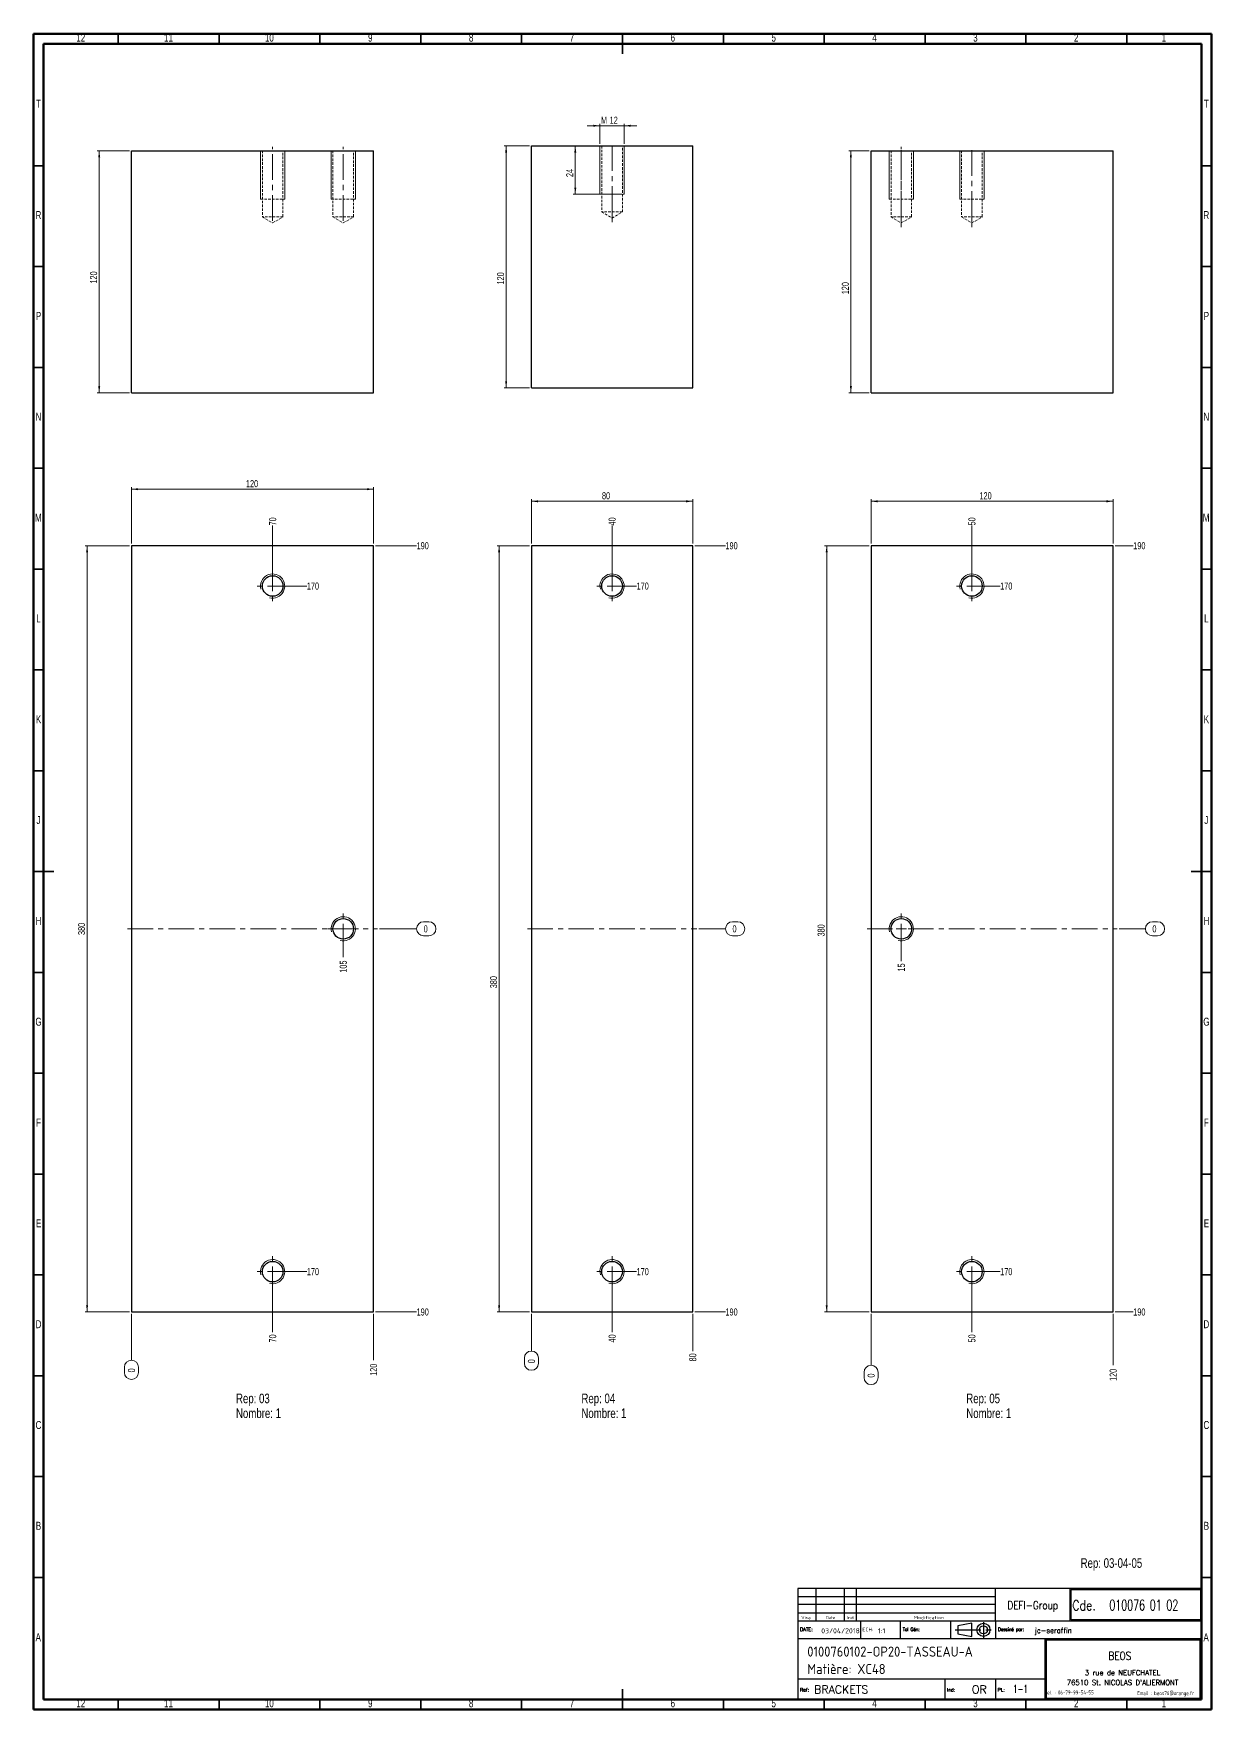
# Model space of a CAD drawing. Header units: millimetres. Extents: x 5 to 589, y 5 to 836.
import ezdxf

# ---------------------------------------------------------------- set-up
doc = ezdxf.new("R2010")
doc.units = ezdxf.units.MM
doc.linetypes.add('CENTERX2', pattern=[20.32, 12.7, -2.54, 2.54, -2.54])
doc.linetypes.add('HIDDEN', pattern=[1.905, 1.27, -0.635])
doc.layers.add('DIMENSIONS', color=176, linetype='Continuous')
doc.styles.add('SLDTEXTSTYLE0', font='TXT', dxfattribs={"width": 0.75})
doc.styles.add('SLDTEXTSTYLE1', font='ISOCP')
doc.styles.add('SLDTEXTSTYLE10', font='ISOCP', dxfattribs={"width": 1.147311})
doc.styles.add('SLDTEXTSTYLE11', font='ISOCP', dxfattribs={"width": 1.385904})
doc.styles.add('SLDTEXTSTYLE12', font='ISOCP', dxfattribs={"width": 1.246461})
doc.styles.add('SLDTEXTSTYLE13', font='ROMAND')
doc.styles.add('SLDTEXTSTYLE2', font='ROMANT', dxfattribs={"width": 0.8})
doc.styles.add('SLDTEXTSTYLE3', font='ISOCP', dxfattribs={"width": 0.8})
doc.styles.add('SLDTEXTSTYLE4', font='ROMANS', dxfattribs={"width": 0.8})
doc.styles.add('SLDTEXTSTYLE5', font='ROMANT')
doc.styles.add('SLDTEXTSTYLE6', font='ROMANS')
doc.styles.add('SLDTEXTSTYLE7', font='ROMANT', dxfattribs={"width": 0.65})
doc.styles.add('SLDTEXTSTYLE8', font='ISOCP', dxfattribs={"width": 1.446157})
doc.styles.add('SLDTEXTSTYLE9', font='ISOCP', dxfattribs={"width": 1.294402})
doc.dimstyles.new('SLDDIMSTYLE0', dxfattribs={"dimtxt": 3.5, "dimasz": 3.302, "dimexe": 0, "dimexo": 0.0625, "dimgap": 0.875, "dimtad": 0, "dimtih": 1, "dimtoh": 1, "dimdec": 0, "dimrnd": 1e-09, "dimdsep": 46, "dimtxsty": 'SLDTEXTSTYLE0', "dimblk1": 'NONE', "dimblk2": 'NONE', "dimsah": 1, "dimcen": 0.09, "dimadec": 0, "dimazin": 2, "dimtfac": 1, "dimtdec": 0, "dimtofl": 0, "dimtmove": 0, "dimatfit": 3, "dimldrblk": 'NONE', "dimfxl": 1, "dimfrac": 2, "dimtolj": 1, "dimtzin": 12, "dimarcsym": 0})
doc.dimstyles.new('SLDDIMSTYLE1', dxfattribs={"dimtxt": 3.5, "dimasz": 3.302, "dimexe": 0, "dimexo": 0.0625, "dimgap": 0.875, "dimtad": 0, "dimtih": 1, "dimtoh": 1, "dimrnd": 1e-09, "dimzin": 12, "dimdsep": 46, "dimtxsty": 'SLDTEXTSTYLE0', "dimblk1": 'NONE', "dimblk2": 'NONE', "dimsah": 1, "dimcen": 0.09, "dimadec": 0, "dimazin": 3, "dimtfac": 1, "dimtofl": 0, "dimtmove": 0, "dimatfit": 3, "dimldrblk": 'NONE', "dimfxl": 1, "dimfrac": 2, "dimtolj": 1, "dimtzin": 12, "dimarcsym": 0})
doc.dimstyles.new('SLDDIMSTYLE2', dxfattribs={"dimtxt": 3.5, "dimasz": 3.302, "dimexe": 0, "dimexo": 0.0625, "dimgap": 0.875, "dimtad": 1, "dimrnd": 1e-09, "dimzin": 12, "dimdsep": 46, "dimtxsty": 'SLDTEXTSTYLE0', "dimsah": 1, "dimcen": 0.09, "dimadec": 0, "dimazin": 3, "dimtfac": 1, "dimtofl": 0, "dimtmove": 0, "dimatfit": 3, "dimfxl": 1, "dimfrac": 2, "dimtolj": 1, "dimtzin": 12, "dimarcsym": 0})
doc.dimstyles.new('SLDDIMSTYLE3', dxfattribs={"dimtxt": 3.5, "dimasz": 3.302, "dimexe": 0, "dimexo": 0.0625, "dimgap": 0.875, "dimtad": 1, "dimrnd": 1e-09, "dimzin": 12, "dimdsep": 46, "dimtxsty": 'SLDTEXTSTYLE0', "dimsah": 1, "dimcen": 0.09, "dimadec": 0, "dimazin": 3, "dimtfac": 1, "dimtmove": 0, "dimatfit": 0, "dimfxl": 1, "dimfrac": 2, "dimtolj": 1, "dimtzin": 12, "dimarcsym": 0})

# ---------------------------------------------------------------- blocks, each defined once
blk = doc.blocks.new('SW_NOTE_0')
at = {"color": 0, "linetype": 'Continuous', "lineweight": 0, "char_height": 4.763, "attachment_point": 1, "style": 'SLDTEXTSTYLE0'}
for s, insert in [('Rep: 03', (0, 6.14)), ('Nombre: 1', (0, -1.21))]:
    blk.add_mtext(s, dxfattribs=dict(at, insert=insert))
blk = doc.blocks.new('SW_NOTE_1')
at = {"color": 0, "linetype": 'Continuous', "lineweight": 0, "char_height": 4.763, "attachment_point": 1, "style": 'SLDTEXTSTYLE0'}
for s, insert in [('Rep: 04', (0, 6.14)), ('Nombre: 1', (0, -1.21))]:
    blk.add_mtext(s, dxfattribs=dict(at, insert=insert))
blk = doc.blocks.new('SW_NOTE_2')
at = {"color": 0, "linetype": 'Continuous', "lineweight": 0, "char_height": 4.763, "attachment_point": 1, "style": 'SLDTEXTSTYLE0'}
for s, insert in [('Rep: 05', (0, 6.14)), ('Nombre: 1', (0, -1.21))]:
    blk.add_mtext(s, dxfattribs=dict(at, insert=insert))
blk = doc.blocks.new('_D')
at = {"color": 7, "linetype": 'Continuous', "lineweight": 18}
for p, q in [((543.23, 392.14), (556.23, 392.14)), ((559.72, 395.63), (562.3, 395.63)), ((562.3, 388.65), (559.72, 388.65))]:
    blk.add_line(p, q, dxfattribs=at)
for centre, start, end in [((559.72, 392.14), 90, 270), ((562.3, 392.14), 270, 90)]:
    blk.add_arc(centre, 3.49, start, end, dxfattribs=at)
at = {"color": 7, "linetype": 'Continuous', "lineweight": 18, "insert": (559.72, 393.87), "char_height": 3.5, "attachment_point": 1, "style": 'SLDTEXTSTYLE0'}
blk.add_mtext('0', dxfattribs=at)
blk = doc.blocks.new('_None')
blk = doc.blocks.new('_D_1')
at = {"color": 7, "linetype": 'Continuous', "lineweight": 18}
blk.add_line((471.23, 222.14), (484.23, 222.14), dxfattribs=at)
at = {"color": 7, "linetype": 'Continuous', "lineweight": 18, "insert": (484.23, 223.87), "char_height": 3.5, "attachment_point": 1, "style": 'SLDTEXTSTYLE0'}
blk.add_mtext('170', dxfattribs=at)
blk = doc.blocks.new('_D_2')
at = {"color": 7, "linetype": 'Continuous', "lineweight": 18}
blk.add_line((541.23, 202.14), (550.23, 202.14), dxfattribs=at)
at = {"color": 7, "linetype": 'Continuous', "lineweight": 18, "insert": (550.23, 203.87), "char_height": 3.5, "attachment_point": 1, "style": 'SLDTEXTSTYLE0'}
blk.add_mtext('190', dxfattribs=at)
blk = doc.blocks.new('_D_3')
at = {"color": 7, "linetype": 'Continuous', "lineweight": 18}
blk.add_line((471.23, 562.14), (484.23, 562.14), dxfattribs=at)
at = {"color": 7, "linetype": 'Continuous', "lineweight": 18, "insert": (484.23, 563.87), "char_height": 3.5, "attachment_point": 1, "style": 'SLDTEXTSTYLE0'}
blk.add_mtext('170', dxfattribs=at)
blk = doc.blocks.new('_D_4')
at = {"color": 7, "linetype": 'Continuous', "lineweight": 18}
blk.add_line((541.23, 582.14), (550.23, 582.14), dxfattribs=at)
at = {"color": 7, "linetype": 'Continuous', "lineweight": 18, "insert": (550.23, 583.87), "char_height": 3.5, "attachment_point": 1, "style": 'SLDTEXTSTYLE0'}
blk.add_mtext('190', dxfattribs=at)
blk = doc.blocks.new('_D_5')
at = {"color": 7, "linetype": 'Continuous', "lineweight": 18}
for p, q in [((420.23, 201.14), (420.23, 175.67)), ((416.74, 169.6), (416.74, 172.18)), ((423.72, 172.18), (423.72, 169.6))]:
    blk.add_line(p, q, dxfattribs=at)
for centre, start, end in [((420.23, 172.18), 0, 180), ((420.23, 169.6), 180, 0)]:
    blk.add_arc(centre, 3.49, start, end, dxfattribs=at)
at = {"color": 7, "linetype": 'Continuous', "lineweight": 18, "insert": (418.49, 169.6), "char_height": 3.5, "attachment_point": 1, "rotation": 90, "style": 'SLDTEXTSTYLE0'}
blk.add_mtext('0', dxfattribs=at)
blk = doc.blocks.new('_D_6')
at = {"color": 7, "linetype": 'Continuous', "lineweight": 18}
blk.add_line((435.23, 391.14), (435.23, 376.11), dxfattribs=at)
at = {"color": 7, "linetype": 'Continuous', "lineweight": 18, "insert": (433.49, 370.94), "char_height": 3.5, "attachment_point": 1, "rotation": 90, "style": 'SLDTEXTSTYLE0'}
blk.add_mtext('15', dxfattribs=at)
blk = doc.blocks.new('_D_7')
at = {"color": 7, "linetype": 'Continuous', "lineweight": 18}
blk.add_line((470.23, 221.14), (470.23, 192.14), dxfattribs=at)
at = {"color": 7, "linetype": 'Continuous', "lineweight": 18, "insert": (468.49, 186.97), "char_height": 3.5, "attachment_point": 1, "rotation": 90, "style": 'SLDTEXTSTYLE0'}
blk.add_mtext('50', dxfattribs=at)
blk = doc.blocks.new('_D_8')
at = {"color": 7, "linetype": 'Continuous', "lineweight": 18}
blk.add_line((470.23, 563.14), (470.23, 592.14), dxfattribs=at)
at = {"color": 7, "linetype": 'Continuous', "lineweight": 18, "insert": (468.49, 592.14), "char_height": 3.5, "attachment_point": 1, "rotation": 90, "style": 'SLDTEXTSTYLE0'}
blk.add_mtext('50', dxfattribs=at)
blk = doc.blocks.new('_D_9')
at = {"color": 7, "linetype": 'Continuous', "lineweight": 18}
blk.add_line((540.23, 201.14), (540.23, 175.67), dxfattribs=at)
at = {"color": 7, "linetype": 'Continuous', "lineweight": 18, "insert": (538.49, 167.91), "char_height": 3.5, "attachment_point": 1, "rotation": 90, "style": 'SLDTEXTSTYLE0'}
blk.add_mtext('120', dxfattribs=at)
blk = doc.blocks.new('_D_10')
at = {"color": 7, "linetype": 'Continuous', "lineweight": 18}
for p, q in [((420.23, 583.14), (420.23, 605.14)), ((540.23, 604.14), (420.23, 604.14)), ((540.23, 583.14), (540.23, 605.14))]:
    blk.add_line(p, q, dxfattribs=at)
for points in [[(420.23, 604.14), (423.53, 603.63), (423.53, 604.65)], [(540.23, 604.14), (536.93, 604.65), (536.93, 603.63)]]:
    blk.add_solid(points, dxfattribs=at)
at = {"color": 7, "linetype": 'Continuous', "lineweight": 18, "insert": (473.98, 608.65), "char_height": 3.5, "attachment_point": 1, "style": 'SLDTEXTSTYLE0'}
blk.add_mtext('120', dxfattribs=at)
blk = doc.blocks.new('_D_11')
at = {"color": 7, "linetype": 'Continuous', "lineweight": 18}
for p, q in [((419.23, 582.14), (397.23, 582.14)), ((398.23, 582.14), (398.23, 202.14)), ((419.23, 202.14), (397.23, 202.14))]:
    blk.add_line(p, q, dxfattribs=at)
for points in [[(398.23, 582.14), (397.72, 578.84), (398.74, 578.84)], [(398.23, 202.14), (398.74, 205.44), (397.72, 205.44)]]:
    blk.add_solid(points, dxfattribs=at)
at = {"color": 7, "linetype": 'Continuous', "lineweight": 18, "insert": (393.72, 388.33), "char_height": 3.5, "attachment_point": 1, "rotation": 90, "style": 'SLDTEXTSTYLE0'}
blk.add_mtext('380', dxfattribs=at)
blk = doc.blocks.new('SW_CENTERMARKSYMBOL_0')
at = {"color": 0, "linetype": 'Continuous', "lineweight": 0}
for p, q in [((-5, 0), (-7.6, 0)), ((0, 0), (-2.5, 0)), ((0, 5), (0, 7.6)), ((0, 0), (0, 2.5)), ((0, 0), (0, -2.5)), ((0, 0), (2.5, 0)), ((5, 0), (7.6, 0)), ((0, -5), (0, -7.6))]:
    blk.add_line(p, q, dxfattribs=at)
blk = doc.blocks.new('SW_CENTERMARKSYMBOL_1')
at = {"color": 0, "linetype": 'Continuous', "lineweight": 0}
for p, q in [((-5, 0), (-7.6, 0)), ((0, 0), (-2.5, 0)), ((0, 5), (0, 7.6)), ((0, 0), (0, 2.5)), ((0, 0), (0, -2.5)), ((0, 0), (2.5, 0)), ((5, 0), (7.6, 0)), ((0, -5), (0, -7.6))]:
    blk.add_line(p, q, dxfattribs=at)
blk = doc.blocks.new('SW_CENTERMARKSYMBOL_2')
at = {"color": 0, "linetype": 'Continuous', "lineweight": 0}
for p, q in [((-5, 0), (-7.6, 0)), ((0, 0), (-2.5, 0)), ((0, 5), (0, 7.6)), ((0, 0), (0, 2.5)), ((0, 0), (0, -2.5)), ((0, 0), (2.5, 0)), ((5, 0), (7.6, 0)), ((0, -5), (0, -7.6))]:
    blk.add_line(p, q, dxfattribs=at)
blk = doc.blocks.new('_D_12')
at = {"color": 7, "linetype": 'Continuous', "lineweight": 18}
for p, q in [((176.55, 392.14), (194.93, 392.14)), ((198.42, 395.63), (201, 395.63)), ((201, 388.65), (198.42, 388.65))]:
    blk.add_line(p, q, dxfattribs=at)
for centre, start, end in [((198.42, 392.14), 90, 270), ((201, 392.14), 270, 90)]:
    blk.add_arc(centre, 3.49, start, end, dxfattribs=at)
at = {"color": 7, "linetype": 'Continuous', "lineweight": 18, "insert": (198.42, 393.87), "char_height": 3.5, "attachment_point": 1, "style": 'SLDTEXTSTYLE0'}
blk.add_mtext('0', dxfattribs=at)
blk = doc.blocks.new('_D_13')
at = {"color": 7, "linetype": 'Continuous', "lineweight": 18}
blk.add_line((124.55, 222.14), (140.5, 222.14), dxfattribs=at)
at = {"color": 7, "linetype": 'Continuous', "lineweight": 18, "insert": (140.5, 223.87), "char_height": 3.5, "attachment_point": 1, "style": 'SLDTEXTSTYLE0'}
blk.add_mtext('170', dxfattribs=at)
blk = doc.blocks.new('_D_14')
at = {"color": 7, "linetype": 'Continuous', "lineweight": 18}
blk.add_line((174.55, 202.14), (194.93, 202.14), dxfattribs=at)
at = {"color": 7, "linetype": 'Continuous', "lineweight": 18, "insert": (194.93, 203.87), "char_height": 3.5, "attachment_point": 1, "style": 'SLDTEXTSTYLE0'}
blk.add_mtext('190', dxfattribs=at)
blk = doc.blocks.new('_D_15')
at = {"color": 7, "linetype": 'Continuous', "lineweight": 18}
blk.add_line((124.55, 562.14), (140.5, 562.14), dxfattribs=at)
at = {"color": 7, "linetype": 'Continuous', "lineweight": 18, "insert": (140.5, 563.87), "char_height": 3.5, "attachment_point": 1, "style": 'SLDTEXTSTYLE0'}
blk.add_mtext('170', dxfattribs=at)
blk = doc.blocks.new('_D_16')
at = {"color": 7, "linetype": 'Continuous', "lineweight": 18}
blk.add_line((174.55, 582.14), (194.93, 582.14), dxfattribs=at)
at = {"color": 7, "linetype": 'Continuous', "lineweight": 18, "insert": (194.93, 583.87), "char_height": 3.5, "attachment_point": 1, "style": 'SLDTEXTSTYLE0'}
blk.add_mtext('190', dxfattribs=at)
blk = doc.blocks.new('_D_17')
at = {"color": 7, "linetype": 'Continuous', "lineweight": 18}
for p, q in [((53.55, 201.14), (53.55, 178.2)), ((50.06, 172.13), (50.06, 174.71)), ((57.04, 174.71), (57.04, 172.13))]:
    blk.add_line(p, q, dxfattribs=at)
for centre, start, end in [((53.55, 174.71), 0, 180), ((53.55, 172.13), 180, 0)]:
    blk.add_arc(centre, 3.49, start, end, dxfattribs=at)
at = {"color": 7, "linetype": 'Continuous', "lineweight": 18, "insert": (51.82, 172.13), "char_height": 3.5, "attachment_point": 1, "rotation": 90, "style": 'SLDTEXTSTYLE0'}
blk.add_mtext('0', dxfattribs=at)
blk = doc.blocks.new('_D_18')
at = {"color": 7, "linetype": 'Continuous', "lineweight": 18}
blk.add_line((123.55, 221.14), (123.55, 192.14), dxfattribs=at)
at = {"color": 7, "linetype": 'Continuous', "lineweight": 18, "insert": (121.82, 186.97), "char_height": 3.5, "attachment_point": 1, "rotation": 90, "style": 'SLDTEXTSTYLE0'}
blk.add_mtext('70', dxfattribs=at)
blk = doc.blocks.new('_D_19')
at = {"color": 7, "linetype": 'Continuous', "lineweight": 18}
blk.add_line((123.55, 563.14), (123.55, 592.14), dxfattribs=at)
at = {"color": 7, "linetype": 'Continuous', "lineweight": 18, "insert": (121.82, 592.14), "char_height": 3.5, "attachment_point": 1, "rotation": 90, "style": 'SLDTEXTSTYLE0'}
blk.add_mtext('70', dxfattribs=at)
blk = doc.blocks.new('_D_20')
at = {"color": 7, "linetype": 'Continuous', "lineweight": 18}
blk.add_line((158.55, 391.14), (158.55, 378.13), dxfattribs=at)
at = {"color": 7, "linetype": 'Continuous', "lineweight": 18, "insert": (156.82, 370.38), "char_height": 3.5, "attachment_point": 1, "rotation": 90, "style": 'SLDTEXTSTYLE0'}
blk.add_mtext('105', dxfattribs=at)
blk = doc.blocks.new('_D_21')
at = {"color": 7, "linetype": 'Continuous', "lineweight": 18}
blk.add_line((173.55, 201.14), (173.55, 178.2), dxfattribs=at)
at = {"color": 7, "linetype": 'Continuous', "lineweight": 18, "insert": (171.82, 170.45), "char_height": 3.5, "attachment_point": 1, "rotation": 90, "style": 'SLDTEXTSTYLE0'}
blk.add_mtext('120', dxfattribs=at)
blk = doc.blocks.new('_D_22')
at = {"color": 7, "linetype": 'Continuous', "lineweight": 18}
for p, q in [((53.55, 583.14), (53.55, 611.14)), ((173.55, 610.14), (53.55, 610.14)), ((173.55, 583.14), (173.55, 611.14))]:
    blk.add_line(p, q, dxfattribs=at)
for points in [[(53.55, 610.14), (56.86, 609.63), (56.86, 610.65)], [(173.55, 610.14), (170.25, 610.65), (170.25, 609.63)]]:
    blk.add_solid(points, dxfattribs=at)
at = {"color": 7, "linetype": 'Continuous', "lineweight": 18, "insert": (110.32, 614.65), "char_height": 3.5, "attachment_point": 1, "style": 'SLDTEXTSTYLE0'}
blk.add_mtext('120', dxfattribs=at)
blk = doc.blocks.new('_D_23')
at = {"color": 7, "linetype": 'Continuous', "lineweight": 18}
for p, q in [((52.55, 582.14), (30.55, 582.14)), ((31.55, 582.14), (31.55, 202.14)), ((52.55, 202.14), (30.55, 202.14))]:
    blk.add_line(p, q, dxfattribs=at)
for points in [[(31.55, 582.14), (31.05, 578.84), (32.06, 578.84)], [(31.55, 202.14), (32.06, 205.44), (31.05, 205.44)]]:
    blk.add_solid(points, dxfattribs=at)
at = {"color": 7, "linetype": 'Continuous', "lineweight": 18, "insert": (27.04, 389.07), "char_height": 3.5, "attachment_point": 1, "rotation": 90, "style": 'SLDTEXTSTYLE0'}
blk.add_mtext('380', dxfattribs=at)
blk = doc.blocks.new('SW_CENTERMARKSYMBOL_3')
at = {"color": 0, "linetype": 'Continuous', "lineweight": 0}
for p, q in [((-5, 0), (-7.6, 0)), ((0, 0), (-2.5, 0)), ((0, 5), (0, 7.6)), ((0, 0), (0, 2.5)), ((0, 0), (0, -2.5)), ((0, 0), (2.5, 0)), ((5, 0), (7.6, 0)), ((0, -5), (0, -7.6))]:
    blk.add_line(p, q, dxfattribs=at)
blk = doc.blocks.new('SW_CENTERMARKSYMBOL_4')
at = {"color": 0, "linetype": 'Continuous', "lineweight": 0}
for p, q in [((-5, 0), (-7.6, 0)), ((0, 0), (-2.5, 0)), ((0, 5), (0, 7.6)), ((0, 0), (0, 2.5)), ((0, 0), (0, -2.5)), ((0, 0), (2.5, 0)), ((5, 0), (7.6, 0)), ((0, -5), (0, -7.6))]:
    blk.add_line(p, q, dxfattribs=at)
blk = doc.blocks.new('SW_CENTERMARKSYMBOL_5')
at = {"color": 0, "linetype": 'Continuous', "lineweight": 0}
for p, q in [((-5, 0), (-7.6, 0)), ((0, 0), (-2.5, 0)), ((0, 5), (0, 7.6)), ((0, 0), (0, 2.5)), ((0, 0), (0, -2.5)), ((0, 0), (2.5, 0)), ((5, 0), (7.6, 0)), ((0, -5), (0, -7.6))]:
    blk.add_line(p, q, dxfattribs=at)
blk = doc.blocks.new('_D_24')
at = {"color": 7, "linetype": 'Continuous', "lineweight": 18}
for p, q in [((334.83, 392.14), (348.04, 392.14)), ((351.53, 395.63), (354.11, 395.63)), ((354.11, 388.65), (351.53, 388.65))]:
    blk.add_line(p, q, dxfattribs=at)
for centre, start, end in [((351.53, 392.14), 90, 270), ((354.11, 392.14), 270, 90)]:
    blk.add_arc(centre, 3.49, start, end, dxfattribs=at)
at = {"color": 7, "linetype": 'Continuous', "lineweight": 18, "insert": (351.53, 393.87), "char_height": 3.5, "attachment_point": 1, "style": 'SLDTEXTSTYLE0'}
blk.add_mtext('0', dxfattribs=at)
blk = doc.blocks.new('_D_25')
at = {"color": 7, "linetype": 'Continuous', "lineweight": 18}
blk.add_line((292.83, 222.14), (304, 222.14), dxfattribs=at)
at = {"color": 7, "linetype": 'Continuous', "lineweight": 18, "insert": (304, 223.87), "char_height": 3.5, "attachment_point": 1, "style": 'SLDTEXTSTYLE0'}
blk.add_mtext('170', dxfattribs=at)
blk = doc.blocks.new('_D_26')
at = {"color": 7, "linetype": 'Continuous', "lineweight": 18}
blk.add_line((332.83, 202.14), (348.04, 202.14), dxfattribs=at)
at = {"color": 7, "linetype": 'Continuous', "lineweight": 18, "insert": (348.04, 203.87), "char_height": 3.5, "attachment_point": 1, "style": 'SLDTEXTSTYLE0'}
blk.add_mtext('190', dxfattribs=at)
blk = doc.blocks.new('_D_27')
at = {"color": 7, "linetype": 'Continuous', "lineweight": 18}
blk.add_line((292.83, 562.14), (304, 562.14), dxfattribs=at)
at = {"color": 7, "linetype": 'Continuous', "lineweight": 18, "insert": (304, 563.87), "char_height": 3.5, "attachment_point": 1, "style": 'SLDTEXTSTYLE0'}
blk.add_mtext('170', dxfattribs=at)
blk = doc.blocks.new('_D_28')
at = {"color": 7, "linetype": 'Continuous', "lineweight": 18}
blk.add_line((332.83, 582.14), (348.04, 582.14), dxfattribs=at)
at = {"color": 7, "linetype": 'Continuous', "lineweight": 18, "insert": (348.04, 583.87), "char_height": 3.5, "attachment_point": 1, "style": 'SLDTEXTSTYLE0'}
blk.add_mtext('190', dxfattribs=at)
blk = doc.blocks.new('_D_29')
at = {"color": 7, "linetype": 'Continuous', "lineweight": 18}
for p, q in [((251.83, 201.14), (251.83, 182.76)), ((248.34, 176.68), (248.34, 179.27)), ((255.32, 179.27), (255.32, 176.68))]:
    blk.add_line(p, q, dxfattribs=at)
for centre, start, end in [((251.83, 179.27), 0, 180), ((251.83, 176.68), 180, 0)]:
    blk.add_arc(centre, 3.49, start, end, dxfattribs=at)
at = {"color": 7, "linetype": 'Continuous', "lineweight": 18, "insert": (250.09, 176.68), "char_height": 3.5, "attachment_point": 1, "rotation": 90, "style": 'SLDTEXTSTYLE0'}
blk.add_mtext('0', dxfattribs=at)
blk = doc.blocks.new('_D_30')
at = {"color": 7, "linetype": 'Continuous', "lineweight": 18}
blk.add_line((291.83, 221.14), (291.83, 192.14), dxfattribs=at)
at = {"color": 7, "linetype": 'Continuous', "lineweight": 18, "insert": (290.09, 186.97), "char_height": 3.5, "attachment_point": 1, "rotation": 90, "style": 'SLDTEXTSTYLE0'}
blk.add_mtext('40', dxfattribs=at)
blk = doc.blocks.new('_D_31')
at = {"color": 7, "linetype": 'Continuous', "lineweight": 18}
blk.add_line((291.83, 563.14), (291.83, 592.14), dxfattribs=at)
at = {"color": 7, "linetype": 'Continuous', "lineweight": 18, "insert": (290.09, 592.14), "char_height": 3.5, "attachment_point": 1, "rotation": 90, "style": 'SLDTEXTSTYLE0'}
blk.add_mtext('40', dxfattribs=at)
blk = doc.blocks.new('_D_32')
at = {"color": 7, "linetype": 'Continuous', "lineweight": 18}
blk.add_line((331.83, 201.14), (331.83, 182.76), dxfattribs=at)
at = {"color": 7, "linetype": 'Continuous', "lineweight": 18, "insert": (330.09, 177.59), "char_height": 3.5, "attachment_point": 1, "rotation": 90, "style": 'SLDTEXTSTYLE0'}
blk.add_mtext('80', dxfattribs=at)
blk = doc.blocks.new('_D_33')
at = {"color": 7, "linetype": 'Continuous', "lineweight": 18}
for p, q in [((251.83, 583.14), (251.83, 605.14)), ((331.83, 604.14), (251.83, 604.14)), ((331.83, 583.14), (331.83, 605.14))]:
    blk.add_line(p, q, dxfattribs=at)
for points in [[(251.83, 604.14), (255.13, 603.63), (255.13, 604.65)], [(331.83, 604.14), (328.52, 604.65), (328.52, 603.63)]]:
    blk.add_solid(points, dxfattribs=at)
at = {"color": 7, "linetype": 'Continuous', "lineweight": 18, "insert": (286.83, 608.65), "char_height": 3.5, "attachment_point": 1, "style": 'SLDTEXTSTYLE0'}
blk.add_mtext('80', dxfattribs=at)
blk = doc.blocks.new('_D_34')
at = {"color": 7, "linetype": 'Continuous', "lineweight": 18}
for p, q in [((250.83, 582.14), (234.83, 582.14)), ((235.83, 582.14), (235.83, 202.14)), ((250.83, 202.14), (234.83, 202.14))]:
    blk.add_line(p, q, dxfattribs=at)
for points in [[(235.83, 582.14), (235.32, 578.84), (236.33, 578.84)], [(235.83, 202.14), (236.33, 205.44), (235.32, 205.44)]]:
    blk.add_solid(points, dxfattribs=at)
at = {"color": 7, "linetype": 'Continuous', "lineweight": 18, "insert": (231.31, 362.64), "char_height": 3.5, "attachment_point": 1, "rotation": 90, "style": 'SLDTEXTSTYLE0'}
blk.add_mtext('380', dxfattribs=at)
blk = doc.blocks.new('SW_CENTERMARKSYMBOL_6')
at = {"color": 0, "linetype": 'Continuous', "lineweight": 0}
for p, q in [((-5, 0), (-7.6, 0)), ((0, 0), (-2.5, 0)), ((0, 5), (0, 7.6)), ((0, 0), (0, 2.5)), ((0, 0), (0, -2.5)), ((0, 0), (2.5, 0)), ((5, 0), (7.6, 0)), ((0, -5), (0, -7.6))]:
    blk.add_line(p, q, dxfattribs=at)
blk = doc.blocks.new('SW_CENTERMARKSYMBOL_7')
at = {"color": 0, "linetype": 'Continuous', "lineweight": 0}
for p, q in [((-5, 0), (-7.6, 0)), ((0, 0), (-2.5, 0)), ((0, 5), (0, 7.6)), ((0, 0), (0, 2.5)), ((0, 0), (0, -2.5)), ((0, 0), (2.5, 0)), ((5, 0), (7.6, 0)), ((0, -5), (0, -7.6))]:
    blk.add_line(p, q, dxfattribs=at)
blk = doc.blocks.new('_D_35')
at = {"color": 7, "linetype": 'Continuous', "lineweight": 18}
for p, q in [((285.83, 790.39), (279.48, 790.39)), ((285.83, 781.39), (285.83, 791.39)), ((297.83, 790.39), (285.83, 790.39)), ((297.83, 781.39), (297.83, 791.39)), ((297.83, 790.39), (304.18, 790.39))]:
    blk.add_line(p, q, dxfattribs=at)
for points in [[(285.83, 790.39), (282.52, 790.9), (282.52, 789.88)], [(297.83, 790.39), (301.13, 789.88), (301.13, 790.9)]]:
    blk.add_solid(points, dxfattribs=at)
at = {"color": 7, "linetype": 'Continuous', "lineweight": 18, "char_height": 3.5, "attachment_point": 1, "style": 'SLDTEXTSTYLE0'}
for s, insert in [('M', (286.34, 794.9)), ('12', (290.62, 794.9))]:
    blk.add_mtext(s, dxfattribs=dict(at, insert=insert))
blk = doc.blocks.new('_D_36')
at = {"color": 7, "linetype": 'Continuous', "lineweight": 18}
for p, q in [((296.83, 780.39), (272.59, 780.39)), ((273.59, 780.39), (273.59, 756.39)), ((296.83, 756.39), (272.59, 756.39))]:
    blk.add_line(p, q, dxfattribs=at)
for points in [[(273.59, 780.39), (273.09, 777.09), (274.1, 777.09)], [(273.59, 756.39), (274.1, 759.69), (273.09, 759.69)]]:
    blk.add_solid(points, dxfattribs=at)
at = {"color": 7, "linetype": 'Continuous', "lineweight": 18, "insert": (269.08, 764.93), "char_height": 3.5, "attachment_point": 1, "rotation": 90, "style": 'SLDTEXTSTYLE0'}
blk.add_mtext('24', dxfattribs=at)
blk = doc.blocks.new('_D_37')
at = {"color": 7, "linetype": 'Continuous', "lineweight": 18}
for p, q in [((250.83, 780.39), (238.31, 780.39)), ((239.31, 660.39), (239.31, 780.39)), ((250.83, 660.39), (238.31, 660.39))]:
    blk.add_line(p, q, dxfattribs=at)
for points in [[(239.31, 780.39), (238.8, 777.09), (239.82, 777.09)], [(239.31, 660.39), (239.82, 663.69), (238.8, 663.69)]]:
    blk.add_solid(points, dxfattribs=at)
at = {"color": 7, "linetype": 'Continuous', "lineweight": 18, "insert": (234.8, 711.66), "char_height": 3.5, "attachment_point": 1, "rotation": 90, "style": 'SLDTEXTSTYLE0'}
blk.add_mtext('120', dxfattribs=at)
blk = doc.blocks.new('_D_38')
at = {"color": 7, "linetype": 'Continuous', "lineweight": 18}
for p, q in [((52.55, 777.98), (36.55, 777.98)), ((37.55, 657.98), (37.55, 777.98)), ((52.55, 657.98), (36.55, 657.98))]:
    blk.add_line(p, q, dxfattribs=at)
for points in [[(37.55, 777.98), (37.05, 774.68), (38.06, 774.68)], [(37.55, 657.98), (38.06, 661.28), (37.05, 661.28)]]:
    blk.add_solid(points, dxfattribs=at)
at = {"color": 7, "linetype": 'Continuous', "lineweight": 18, "insert": (33.04, 712.1), "char_height": 3.5, "attachment_point": 1, "rotation": 90, "style": 'SLDTEXTSTYLE0'}
blk.add_mtext('120', dxfattribs=at)
blk = doc.blocks.new('_D_39')
at = {"color": 7, "linetype": 'Continuous', "lineweight": 18}
for p, q in [((419.23, 777.98), (409.23, 777.98)), ((410.23, 657.98), (410.23, 777.98)), ((419.23, 657.98), (409.23, 657.98))]:
    blk.add_line(p, q, dxfattribs=at)
for points in [[(410.23, 777.98), (409.72, 774.68), (410.74, 774.68)], [(410.23, 657.98), (410.74, 661.28), (409.72, 661.28)]]:
    blk.add_solid(points, dxfattribs=at)
at = {"color": 7, "linetype": 'Continuous', "lineweight": 18, "insert": (405.72, 706.8), "char_height": 3.5, "attachment_point": 1, "rotation": 90, "style": 'SLDTEXTSTYLE0'}
blk.add_mtext('120', dxfattribs=at)

msp = doc.modelspace()

# ---------------------------------------------------------------- linework, layer by layer
at = {"color": 7, "linetype": 'Continuous', "lineweight": 70}
for p, q in [((5, 5), (5, 836)), ((5, 836), (589, 836)), ((589, 836), (589, 5)), ((10, 10), (10, 831)), ((10, 831), (584, 831)), ((584, 831), (584, 10)), ((584, 10), (10, 10)), ((589, 5), (5, 5))]:
    msp.add_line(p, q, dxfattribs=at)
at = {"color": 7, "linetype": 'Continuous', "lineweight": 35}
for p, q in [((47, 831), (47, 836)), ((97, 831), (97, 836)), ((147, 831), (147, 836)), ((197, 831), (197, 836)), ((247, 831), (247, 836)), ((297, 836.001), (297, 825.999)), ((297, 831), (297, 836)), ((347, 831), (347, 836)), ((397, 831), (397, 836)), ((447, 831), (447, 836)), ((497, 831), (497, 836)), ((547, 831), (547, 836)), ((10, 770.5), (5, 770.5)), ((584, 770.5), (589, 770.5)), ((10, 720.5), (5, 720.5)), ((584, 720.5), (589, 720.5)), ((10, 670.5), (5, 670.5)), ((584, 670.5), (589, 670.5)), ((10, 620.5), (5, 620.5)), ((584, 620.5), (589, 620.5)), ((10, 570.5), (5, 570.5)), ((584, 570.5), (589, 570.5)), ((10, 520.5), (5, 520.5)), ((584, 520.5), (589, 520.5)), ((10, 470.5), (5, 470.5)), ((584, 470.5), (589, 470.5)), ((4.999, 420.5), (15.001, 420.5)), ((10, 420.5), (5, 420.5)), ((589.001, 420.5), (578.999, 420.5)), ((584, 420.5), (589, 420.5)), ((10, 370.5), (5, 370.5)), ((584, 370.5), (589, 370.5)), ((10, 320.5), (5, 320.5)), ((584, 320.5), (589, 320.5)), ((10, 270.5), (5, 270.5)), ((584, 270.5), (589, 270.5)), ((10, 220.5), (5, 220.5)), ((584, 220.5), (589, 220.5)), ((10, 170.5), (5, 170.5)), ((584, 170.5), (589, 170.5)), ((10, 120.5), (5, 120.5)), ((584, 120.5), (589, 120.5)), ((10, 70.5), (5, 70.5)), ((584, 70.5), (589, 70.5)), ((47, 10), (47, 5)), ((97, 10), (97, 5)), ((147, 10), (147, 5)), ((197, 10), (197, 5)), ((247, 10), (247, 5)), ((297, 4.999), (297, 15.001)), ((297, 10), (297, 5)), ((347, 10), (347, 5)), ((397, 10), (397, 5)), ((447, 10), (447, 5)), ((497, 10), (497, 5)), ((547, 10), (547, 5))]:
    msp.add_line(p, q, dxfattribs=at)
at = {"color": 7, "linetype": 'CENTERX2', "lineweight": 18}
for p, q in [((291.826, 747.641), (291.826, 782.391)), ((123.554, 743.228), (123.554, 779.978)), ((158.554, 743.228), (158.554, 779.978)), ((435.228, 743.228), (435.228, 779.978)), ((435.228, 745.228), (435.228, 779.978)), ((470.228, 745.228), (470.228, 779.978)), ((291.826, 747.641), (291.826, 742.576)), ((435.228, 745.228), (435.228, 740.163)), ((470.228, 745.228), (470.228, 740.163)), ((51.554, 392.138), (175.554, 392.138)), ((249.826, 392.138), (333.826, 392.138)), ((418.228, 392.138), (542.228, 392.138))]:
    msp.add_line(p, q, dxfattribs=at)
at = {"color": 7, "linetype": 'Continuous', "lineweight": 25}
for p, q in [((53.554, 657.978), (53.554, 777.978)), ((53.554, 777.978), (173.554, 777.978)), ((173.554, 657.978), (173.554, 777.978)), ((251.826, 780.391), (331.826, 780.391)), ((251.826, 660.391), (251.826, 780.391)), ((331.826, 660.391), (331.826, 780.391)), ((420.228, 777.978), (540.228, 777.978)), ((420.228, 657.978), (420.228, 777.978)), ((540.228, 657.978), (540.228, 777.978)), ((53.554, 657.978), (173.554, 657.978)), ((251.826, 660.391), (331.826, 660.391)), ((420.228, 657.978), (540.228, 657.978)), ((53.554, 582.138), (53.554, 202.138)), ((173.554, 582.138), (53.554, 582.138)), ((173.554, 202.138), (173.554, 582.138)), ((331.826, 582.138), (251.826, 582.138)), ((251.826, 582.138), (251.826, 202.138)), ((331.826, 202.138), (331.826, 582.138)), ((540.228, 582.138), (420.228, 582.138)), ((420.228, 582.138), (420.228, 202.138)), ((540.228, 202.138), (540.228, 582.138)), ((53.554, 202.138), (173.554, 202.138)), ((251.826, 202.138), (331.826, 202.138)), ((420.228, 202.138), (540.228, 202.138))]:
    msp.add_line(p, q, dxfattribs=at)
at = {"color": 7, "linetype": 'Continuous', "lineweight": 18}
for p, q in [((117.554, 777.978), (117.554, 753.978)), ((117.554, 777.978), (117.554, 753.978)), ((129.554, 777.978), (129.554, 753.978)), ((129.554, 777.978), (129.554, 753.978)), ((152.554, 777.978), (152.554, 753.978)), ((164.554, 777.978), (164.554, 753.978)), ((285.826, 780.391), (285.826, 756.391)), ((285.826, 780.391), (285.826, 756.391)), ((297.826, 780.391), (297.826, 756.391)), ((297.826, 780.391), (297.826, 756.391)), ((429.228, 777.978), (429.228, 753.978)), ((441.228, 777.978), (441.228, 753.978)), ((464.228, 777.978), (464.228, 753.978)), ((464.228, 777.978), (464.228, 753.978)), ((476.228, 777.978), (476.228, 753.978)), ((476.228, 777.978), (476.228, 753.978))]:
    msp.add_line(p, q, dxfattribs=at)
at = {"color": 7, "linetype": 'HIDDEN', "lineweight": 18}
for p, q in [((118.454, 777.978), (118.454, 745.228)), ((128.654, 745.228), (128.654, 777.978)), ((153.454, 777.978), (153.454, 745.228)), ((163.654, 745.228), (163.654, 777.978)), ((286.726, 780.391), (286.726, 747.641)), ((296.926, 747.641), (296.926, 780.391)), ((430.128, 777.978), (430.128, 745.228)), ((440.328, 745.228), (440.328, 777.978)), ((465.128, 777.978), (465.128, 745.228)), ((475.328, 745.228), (475.328, 777.978)), ((285.826, 756.391), (297.826, 756.391)), ((285.826, 756.391), (297.826, 756.391)), ((117.554, 753.978), (129.554, 753.978)), ((117.554, 753.978), (129.554, 753.978)), ((152.554, 753.978), (164.554, 753.978)), ((429.228, 753.978), (441.228, 753.978)), ((464.228, 753.978), (476.228, 753.978)), ((464.228, 753.978), (476.228, 753.978)), ((128.654, 745.228), (118.454, 745.228)), ((118.454, 745.228), (123.554, 742.163)), ((123.554, 742.163), (128.654, 745.228)), ((163.654, 745.228), (153.454, 745.228)), ((153.454, 745.228), (158.554, 742.163)), ((158.554, 742.163), (163.654, 745.228)), ((296.926, 747.641), (286.726, 747.641)), ((286.726, 747.641), (291.826, 744.576)), ((291.826, 744.576), (296.926, 747.641)), ((440.328, 745.228), (430.128, 745.228)), ((430.128, 745.228), (435.228, 742.163)), ((435.228, 742.163), (440.328, 745.228)), ((475.328, 745.228), (465.128, 745.228)), ((465.128, 745.228), (470.228, 742.163)), ((470.228, 742.163), (475.328, 745.228))]:
    msp.add_line(p, q, dxfattribs=at)
at = {"color": 7, "linetype": 'Continuous', "lineweight": 25}
for centre in [(123.554, 562.138), (291.826, 562.138), (470.228, 562.138), (158.554, 392.138), (435.228, 392.138), (123.554, 222.138), (291.826, 222.138), (470.228, 222.138)]:
    msp.add_circle(centre, 5.1, dxfattribs=at)
at = {"color": 7, "linetype": 'Continuous', "lineweight": 18}
for centre in [(123.554, 562.138), (291.826, 562.138), (470.228, 562.138), (158.554, 392.138), (435.228, 392.138), (123.554, 222.138), (291.826, 222.138), (470.228, 222.138)]:
    msp.add_arc(centre, 6, 255, 195, dxfattribs=at)
at = {"layer": 'DIMENSIONS', "color": 3}
for p, q in [((482, 65), (384, 65)), ((384, 61), (482, 61)), ((393, 49), (393, 65)), ((407, 49), (407, 65)), ((413, 49), (413, 65)), ((482, 57), (384, 57)), ((384, 53), (482, 53))]:
    msp.add_line(p, q, dxfattribs=at)
at = {"layer": 'DIMENSIONS', "color": 6}
for p, q in [((384, 65), (384, 10)), ((584, 10), (584, 65)), ((584, 40), (506.384, 40)), ((506.384, 40), (506.384, 10)), ((583.8, 39.8), (506.584, 39.8)), ((506.584, 39.8), (506.584, 10.2)), ((583.6, 39.6), (506.784, 39.6)), ((506.784, 39.6), (506.784, 10.4)), ((583.4, 39.4), (506.984, 39.4)), ((506.984, 39.4), (506.984, 10.6)), ((583.4, 10.6), (583.4, 39.4)), ((583.6, 10.4), (583.6, 39.6)), ((583.8, 10.2), (583.8, 39.8)), ((384, 10), (584, 10)), ((506.584, 10.2), (583.8, 10.2)), ((506.784, 10.4), (583.6, 10.4)), ((506.984, 10.6), (583.4, 10.6))]:
    msp.add_line(p, q, dxfattribs=at)
at = {"layer": 'DIMENSIONS', "color": 1}
for p, q in [((584, 65), (482, 65)), ((482, 49), (482, 65)), ((519, 49), (519, 65)), ((519.5, 49.5), (519.5, 64.5)), ((519.5, 64.5), (583.5, 64.5)), ((583.5, 64.5), (583.5, 49.5)), ((384, 49), (584, 49)), ((415, 49), (415, 40)), ((434.731, 49), (434.731, 40)), ((459.62, 49), (459.62, 40)), ((482, 49), (482, 40)), ((583.5, 49.5), (519.5, 49.5)), ((506.384, 40), (384, 40)), ((506.384, 20), (384, 20)), ((456.792, 20), (456.792, 10)), ((482, 20), (482, 10))]:
    msp.add_line(p, q, dxfattribs=at)
at = {"layer": 'DIMENSIONS'}
for p, q in [((519.5, 49.5), (519.5, 64.5)), ((519.5, 64.5), (583.5, 64.5)), ((583.5, 64.5), (583.5, 49.5)), ((583.5, 49.5), (519.5, 49.5))]:
    msp.add_line(p, q, dxfattribs=at)
at = {"layer": 'DIMENSIONS', "color": 3, "linetype": 'CENTERX2'}
for p, q in [((461.946, 44.5), (480.201, 44.5)), ((475.934, 48.348), (475.934, 40.513))]:
    msp.add_line(p, q, dxfattribs=at)
at = {"layer": 'DIMENSIONS', "color": 7}
for p, q in [((470.244, 47.75), (463.244, 46.5)), ((463.244, 46.5), (463.244, 42.5)), ((463.244, 42.5), (470.244, 41.25)), ((470.244, 41.25), (470.244, 47.75))]:
    msp.add_line(p, q, dxfattribs=at)
for radius in [3.25, 2]:
    msp.add_circle((475.934, 44.5), radius, dxfattribs=at)

# ---------------------------------------------------------------- block references
at = {"color": 7, "linetype": 'Continuous', "lineweight": 0}
for name, p in [('SW_CENTERMARKSYMBOL_5', (123.554, 562.138)), ('SW_CENTERMARKSYMBOL_7', (291.826, 562.138)), ('SW_CENTERMARKSYMBOL_2', (470.228, 562.138)), ('SW_CENTERMARKSYMBOL_4', (158.554, 392.138)), ('SW_CENTERMARKSYMBOL_1', (435.228, 392.138)), ('SW_CENTERMARKSYMBOL_3', (123.554, 222.138)), ('SW_CENTERMARKSYMBOL_6', (291.826, 222.138)), ('SW_CENTERMARKSYMBOL_0', (470.228, 222.138)), ('SW_NOTE_0', (105.385, 155.498)), ('SW_NOTE_1', (276.641, 155.498)), ('SW_NOTE_2', (467.437, 155.498))]:
    msp.add_blockref(name, p, dxfattribs=at)

# ---------------------------------------------------------------- texts
at = {"color": 7, "linetype": 'Continuous', "lineweight": 0, "style": 'SLDTEXTSTYLE0'}
for s, insert, char_height, attachment_point in [('12', (28.42, 836.06), 3.9688, 2), ('11', (71.92, 836.06), 3.9688, 2), ('10', (121.92, 836.06), 3.9688, 2), ('9', (171.96, 836.06), 3.969, 2), ('8', (221.96, 836.06), 3.969, 2), ('7', (271.96, 836.06), 3.969, 2), ('6', (321.96, 836.06), 3.969, 2), ('5', (371.96, 836.06), 3.969, 2), ('4', (421.96, 836.06), 3.969, 2), ('3', (471.96, 836.06), 3.969, 2), ('2', (521.96, 836.06), 3.969, 2), ('1', (565.46, 836.06), 3.969, 2), ('T', (7.488, 803.31), 3.969, 2), ('T', (586.488, 803.31), 3.969, 2), ('R', (7.444, 748.06), 3.969, 2), ('R', (586.444, 748.06), 3.969, 2), ('P', (7.485, 698.06), 3.969, 2), ('P', (586.485, 698.06), 3.969, 2), ('N', (7.464, 648.06), 3.969, 2), ('N', (586.464, 648.06), 3.969, 2), ('M', (7.362, 598.06), 3.969, 2), ('M', (586.362, 598.06), 3.969, 2), ('L', (7.455, 548.06), 3.969, 2), ('L', (586.455, 548.06), 3.969, 2), ('K', (7.489, 498.06), 3.969, 2), ('K', (586.489, 498.06), 3.969, 2), ('J', (7.465, 448.06), 3.969, 2), ('J', (586.465, 448.06), 3.969, 2), ('H', (7.49, 398.06), 3.969, 2), ('H', (586.49, 398.06), 3.969, 2), ('G', (7.487, 348.06), 3.969, 2), ('G', (586.487, 348.06), 3.969, 2), ('F', (7.458, 298.06), 3.969, 2), ('F', (586.458, 298.06), 3.969, 2), ('E', (7.508, 248.06), 3.969, 2), ('E', (586.508, 248.06), 3.969, 2), ('D', (7.453, 198.06), 3.969, 2), ('D', (586.453, 198.06), 3.969, 2), ('C', (7.459, 148.06), 3.969, 2), ('C', (586.459, 148.06), 3.969, 2), ('B', (7.471, 98.06), 3.969, 2), ('B', (586.471, 98.06), 3.969, 2), ('Rep: 03-04-05', (524.134, 80), 4.7625, 1), ('A', (7.34, 42.81), 3.969, 2), ('A', (586.34, 42.81), 3.969, 2), ('12', (28.42, 10.06), 3.9688, 2), ('11', (71.92, 10.06), 3.9688, 2), ('10', (121.92, 10.06), 3.9688, 2), ('9', (171.96, 10.06), 3.969, 2), ('8', (221.96, 10.06), 3.969, 2), ('7', (271.96, 10.06), 3.969, 2), ('6', (321.96, 10.06), 3.969, 2), ('5', (371.96, 10.06), 3.969, 2), ('4', (421.96, 10.06), 3.969, 2), ('3', (471.96, 10.06), 3.969, 2), ('2', (521.96, 10.06), 3.969, 2), ('1', (565.46, 10.06), 3.969, 2)]:
    msp.add_mtext(s, dxfattribs=dict(at, insert=insert, char_height=char_height, attachment_point=attachment_point))
at = {"layer": 'DIMENSIONS'}
for s, insert, char_height, attachment_point, style in [('DEFI-Group', (500.42, 58.701), 4, 2, 'SLDTEXTSTYLE2'), ('Cde.', (520, 59.126), 5, 1, 'SLDTEXTSTYLE2'), ('010076 01 02', (538.37, 59.44), 5.29167, 1, 'SLDTEXTSTYLE7'), ('Visa', (385.655, 51.348), 1.5671, 1, 'SLDTEXTSTYLE12'), ('Date', (397.824, 51.283), 1.4924, 1, 'SLDTEXTSTYLE10'), ('Ind', (408.254, 51.283), 1.4924, 1, 'SLDTEXTSTYLE11'), ('Modification', (441.489, 51.348), 1.56705, 1, 'SLDTEXTSTYLE8'), ('DATE:', (385.034, 45.598), 1.7277, 1, 'SLDTEXTSTYLE6'), ('03/04/2018', (395.533, 45.253), 2.5, 1, 'SLDTEXTSTYLE1'), ('ECH:', (415.911, 45.56), 1.8141, 1, 'SLDTEXTSTYLE9'), ('1:1', (423.62, 45.24), 2.5, 1, 'SLDTEXTSTYLE1'), ('Tol Gén:', (435.952, 45.598), 1.7277, 1, 'SLDTEXTSTYLE4'), ('Dessiné par:', (483.221, 45.598), 1.72768, 1, 'SLDTEXTSTYLE4'), ('jc-seraffin', (501.355, 45.42), 2.5, 1, 'SLDTEXTSTYLE5'), ('0100760102-OP20-TASSEAU-A', (388.603, 36.209), 5, 1, 'SLDTEXTSTYLE1'), ('BEOS', (543.571, 33.595), 4, 2, 'SLDTEXTSTYLE2'), ('Matière: XC48', (388.603, 27.564), 5, 1, 'SLDTEXTSTYLE1'), ('BRACKETS', (391.972, 16.951), 4, 1, 'SLDTEXTSTYLE5'), ('OR', (470.194, 16.951), 4, 1, 'SLDTEXTSTYLE5'), ('1-1', (490.651, 17.173), 4, 1, 'SLDTEXTSTYLE7'), ("76510 St. NICOLAS D'ALIERMONT", (544.903, 19.623), 2.5, 2, 'SLDTEXTSTYLE13'), ('3 rue de NEUFCHATEL', (544.909, 24.448), 2.5, 2, 'SLDTEXTSTYLE13'), ('Ref:', (385.034, 15.598), 1.7277, 1, 'SLDTEXTSTYLE6'), ('Ind:', (457.826, 15.598), 1.7277, 1, 'SLDTEXTSTYLE6'), ('PL:', (483.034, 15.598), 1.7277, 1, 'SLDTEXTSTYLE6'), ('Tel. : 06-79-99-54-55', (518.36, 14.429), 2, 2, 'SLDTEXTSTYLE3'), ('Email : beos76@orange.fr', (566.372, 14.097), 2, 2, 'SLDTEXTSTYLE3')]:
    msp.add_mtext(s, dxfattribs=dict(at, insert=insert, char_height=char_height, attachment_point=attachment_point, style=style))

# ---------------------------------------------------------------- dimensions: what is measured, and where the dimension line sits
at = {"color": 7, "linetype": 'Continuous', "lineweight": 18}
dim = msp.add_linear_dim(base=(285.826, 790.391), p1=(297.826, 780.391), p2=(285.826, 780.391), text='M', dimstyle='SLDDIMSTYLE3', dxfattribs=at)
dim.commit()
dim.dimension.update_dxf_attribs({"geometry": '_D_35', "text_midpoint": (291.066, 790.391), "dimtype": 160})
for base, p1, p2, picture, middle in [((37.554, 777.978), (53.554, 657.978), (53.554, 777.978), '_D_38', (37.554, 715.983)), ((239.313, 780.391), (251.826, 660.391), (251.826, 780.391), '_D_37', (239.313, 715.54)), ((273.594, 756.391), (297.826, 780.391), (297.826, 756.391), '_D_36', (273.594, 767.515)), ((410.228, 777.978), (420.228, 657.978), (420.228, 777.978), '_D_39', (410.228, 710.675)), ((31.554, 202.138), (53.554, 582.138), (53.554, 202.138), '_D_23', (31.554, 392.951)), ((235.826, 202.138), (251.826, 582.138), (251.826, 202.138), '_D_34', (235.826, 366.52)), ((398.228, 202.138), (420.228, 582.138), (420.228, 202.138), '_D_11', (398.228, 392.206))]:
    dim = msp.add_linear_dim(base=base, p1=p1, p2=p2, angle=90, dimstyle='SLDDIMSTYLE2', dxfattribs=at)
    dim.commit()
    dim.dimension.update_dxf_attribs({"geometry": picture, "text_midpoint": middle, "dimtype": 160})
for base, p1, p2, picture, middle in [((53.554, 610.138), (173.554, 582.138), (53.554, 582.138), '_D_22', (114.197, 610.138)), ((251.826, 604.138), (331.826, 582.138), (251.826, 582.138), '_D_33', (289.415, 604.138)), ((420.228, 604.138), (540.228, 582.138), (420.228, 582.138), '_D_10', (477.864, 604.138))]:
    dim = msp.add_linear_dim(base=base, p1=p1, p2=p2, dimstyle='SLDDIMSTYLE2', dxfattribs=at)
    dim.commit()
    dim.dimension.update_dxf_attribs({"geometry": picture, "text_midpoint": middle, "dimtype": 160})
for feature_location, offset, dtype, origin, dimstyle, picture, middle in [((123.554, 562.138), (0, 30), 1, (53.554, 202.138), 'SLDDIMSTYLE1', '_D_19', (123.554, 594.724)), ((291.826, 562.138), (0, 30), 1, (251.826, 202.138), 'SLDDIMSTYLE1', '_D_31', (291.826, 594.724)), ((470.228, 562.138), (0, 30), 1, (420.228, 202.138), 'SLDDIMSTYLE1', '_D_8', (470.228, 594.724)), ((173.554, 582.138), (21.374, 0), 0, (175.554, 392.138), 'SLDDIMSTYLE1', '_D_16', (198.807, 582.138)), ((331.826, 582.138), (16.21, 0), 0, (333.826, 392.138), 'SLDDIMSTYLE1', '_D_28', (351.915, 582.138)), ((540.228, 582.138), (10, 0), 0, (542.228, 392.138), 'SLDDIMSTYLE1', '_D_4', (554.107, 582.138)), ((123.554, 562.138), (16.95, 0), 0, (175.554, 392.138), 'SLDDIMSTYLE1', '_D_15', (144.383, 562.138)), ((291.826, 562.138), (12.174, 0), 0, (333.826, 392.138), 'SLDDIMSTYLE1', '_D_27', (307.88, 562.138)), ((470.228, 562.138), (14.005, 0), 0, (542.228, 392.138), 'SLDDIMSTYLE1', '_D_3', (488.112, 562.138)), ((158.554, 392.138), (0, -14.005), 1, (53.554, 202.138), 'SLDDIMSTYLE1', '_D_20', (158.554, 374.254)), ((123.554, 222.138), (16.95, 0), 0, (175.554, 392.138), 'SLDDIMSTYLE1', '_D_13', (144.383, 222.138)), ((173.554, 202.138), (21.374, 0), 0, (175.554, 392.138), 'SLDDIMSTYLE1', '_D_14', (198.807, 202.138)), ((175.553718362, 392.138182469), (19.373835371, 0), 0, (175.553718362, 392.138182469), 'SLDDIMSTYLE0', '_D_12', (199.709671636, 392.138182469)), ((291.826, 222.138), (12.174, 0), 0, (333.826, 392.138), 'SLDDIMSTYLE1', '_D_25', (307.88, 222.138)), ((331.826, 202.138), (16.21, 0), 0, (333.826, 392.138), 'SLDDIMSTYLE1', '_D_26', (351.915, 202.138)), ((333.826463033, 392.138182469), (14.209537742, 0), 0, (333.826463033, 392.138182469), 'SLDDIMSTYLE0', '_D_24', (352.818118679, 392.138182469)), ((435.228, 392.138), (0, -16.029), 1, (420.228, 202.138), 'SLDDIMSTYLE1', '_D_6', (435.228, 373.523)), ((470.228, 222.138), (14.005, 0), 0, (542.228, 392.138), 'SLDDIMSTYLE1', '_D_1', (488.112, 222.138)), ((540.228, 202.138), (10, 0), 0, (542.228, 392.138), 'SLDDIMSTYLE1', '_D_2', (554.107, 202.138)), ((542.227944087, 392.138182469), (14, 0), 0, (542.227944087, 392.138182469), 'SLDDIMSTYLE0', '_D', (561.010061991, 392.138182469)), ((123.554, 222.138), (0, -30), 1, (53.554, 202.138), 'SLDDIMSTYLE1', '_D_18', (123.554, 189.552)), ((291.826, 222.138), (0, -30), 1, (251.826, 202.138), 'SLDDIMSTYLE1', '_D_30', (291.826, 189.552)), ((470.228, 222.138), (0, -30), 1, (420.228, 202.138), 'SLDDIMSTYLE1', '_D_7', (470.228, 189.552)), ((53.553718362, 202.138182469), (0, -23.934805301), 1, (53.553718362, 202.138182469), 'SLDDIMSTYLE0', '_D_17', (53.553718362, 173.421259265)), ((173.554, 202.138), (0, -23.935), 1, (53.554, 202.138), 'SLDDIMSTYLE1', '_D_21', (173.554, 174.324)), ((251.826463033, 202.138182469), (0, -19.379436691), 1, (251.826463033, 202.138182469), 'SLDDIMSTYLE0', '_D_29', (251.826463033, 177.976627875)), ((331.826, 202.138), (0, -19.379), 1, (251.826, 202.138), 'SLDDIMSTYLE1', '_D_32', (331.826, 180.173)), ((420.227944087, 202.138182469), (0, -26.46556564), 1, (420.227944087, 202.138182469), 'SLDDIMSTYLE0', '_D_5', (420.227944087, 170.890498926)), ((540.228, 202.138), (0, -26.466), 1, (420.228, 202.138), 'SLDDIMSTYLE1', '_D_9', (540.228, 171.793))]:
    dim = msp.add_ordinate_dim(feature_location=feature_location, offset=offset, dtype=dtype, origin=origin, dimstyle=dimstyle, dxfattribs=at)
    dim.commit()
    dim.dimension.update_dxf_attribs({"geometry": picture, "text_midpoint": middle})

doc.saveas('drawing.dxf')
